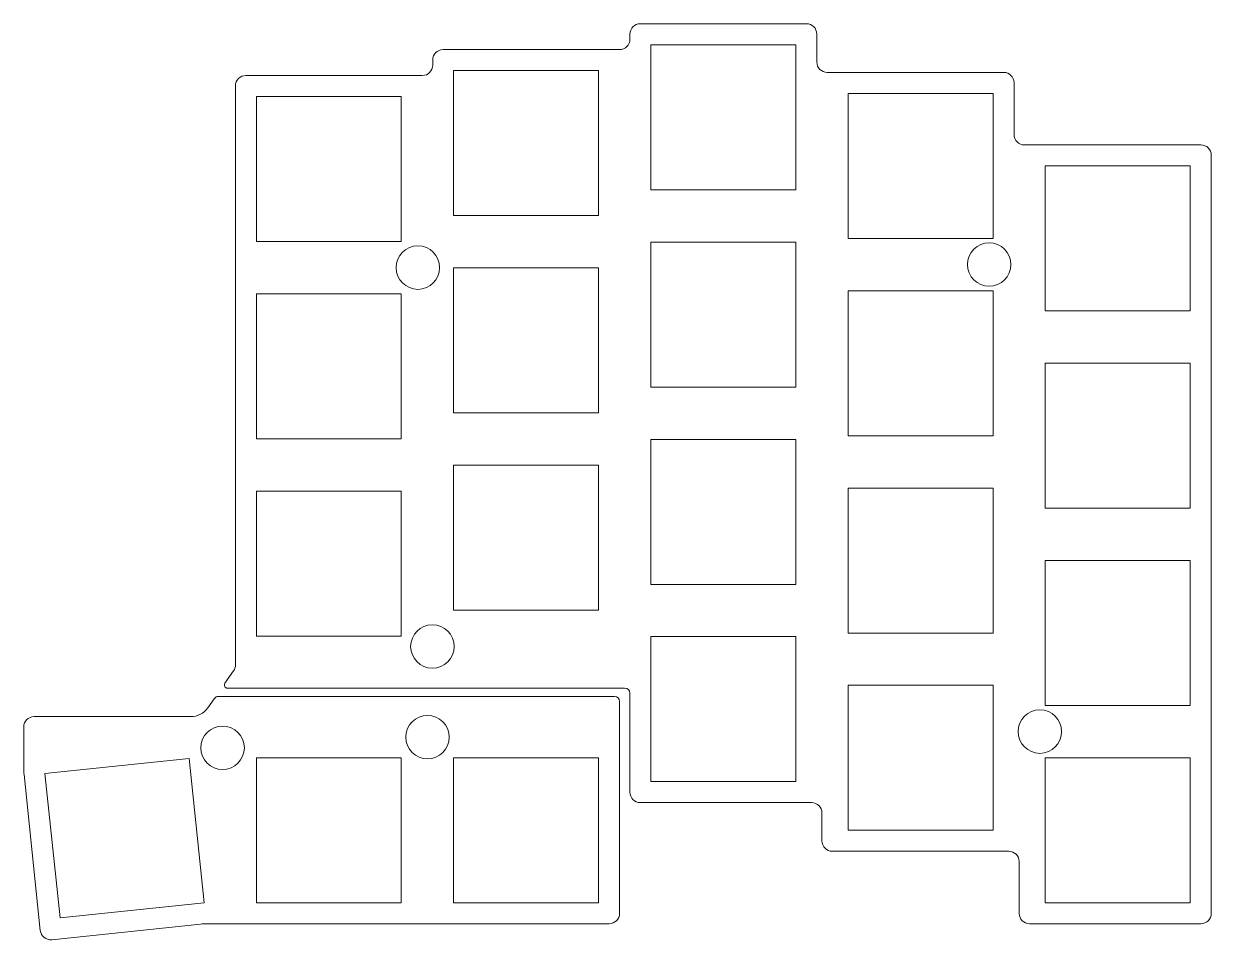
# Model space of a CAD drawing. Header units: millimetres. Extents: x 93 to 207, y 106 to 194.
import ezdxf

# ---------------------------------------------------------------- set-up
doc = ezdxf.new("R2010")
doc.units = ezdxf.units.MM
doc.header["$MEASUREMENT"] = 0
doc.layers.get('0').update_dxf_attribs({"lineweight": 0})

msp = doc.modelspace()

# ---------------------------------------------------------------- linework, layer by layer
at = {"color": 18, "lineweight": 5, "true_color": 0x000000}
for p, q in [((152.13, 194.33), (168.18, 194.33)), ((151.13, 192.83), (151.13, 193.33)), ((169.18, 193.33), (169.18, 190.63)), ((133.08, 191.83), (150.13, 191.83)), ((132.08, 190.33), (132.08, 190.83)), ((114.03, 189.33), (131.08, 189.33)), ((170.18, 189.63), (187.23, 189.63)), ((113.03, 188.33), (113.03, 132.41)), ((188.23, 188.63), (188.23, 183.63)), ((189.23, 182.63), (206.28, 182.63)), ((207.28, 181.63), (207.28, 108.43)), ((112.02, 130.65), (112.85, 131.84)), ((150.62, 130.18), (112.26, 130.18)), ((151.13, 129.68), (151.13, 120.13)), ((110.98, 129.16), (110.36, 128.28)), ((149.63, 129.38), (111.39, 129.38)), ((150.13, 128.88), (150.13, 108.43)), ((93.58, 127.43), (108.72, 127.43)), ((92.58, 122.35), (92.58, 126.43)), ((94.18, 106.78), (92.61, 121.83)), ((152.13, 119.13), (168.68, 119.13)), ((169.68, 118.13), (169.68, 115.43)), ((170.68, 114.43), (187.73, 114.43)), ((188.73, 113.43), (188.73, 108.43)), ((95.28, 105.89), (109.67, 107.4)), ((131.08, 107.43), (110.19, 107.43)), ((131.08, 107.43), (149.13, 107.43)), ((206.28, 107.43), (189.73, 107.43))]:
    msp.add_line(p, q, dxfattribs=at)
for points in [[(153.15, 178.3), (167.15, 178.3), (167.15, 192.3), (153.15, 192.3)], [(134.1, 175.8), (148.1, 175.8), (148.1, 189.8), (134.1, 189.8)], [(115.05, 173.3), (129.05, 173.3), (129.05, 187.3), (115.05, 187.3)], [(172.2, 173.6), (186.2, 173.6), (186.2, 187.6), (172.2, 187.6)], [(191.25, 166.6), (205.25, 166.6), (205.25, 180.6), (191.25, 180.6)], [(153.15, 159.25), (167.15, 159.25), (167.15, 173.25), (153.15, 173.25)], [(134.1, 156.75), (148.1, 156.75), (148.1, 170.75), (134.1, 170.75)], [(115.05, 154.25), (129.05, 154.25), (129.05, 168.25), (115.05, 168.25)], [(172.2, 154.55), (186.2, 154.55), (186.2, 168.55), (172.2, 168.55)], [(191.25, 147.55), (205.25, 147.55), (205.25, 161.55), (191.25, 161.55)], [(153.15, 140.2), (167.15, 140.2), (167.15, 154.2), (153.15, 154.2)], [(134.1, 137.7), (148.1, 137.7), (148.1, 151.7), (134.1, 151.7)], [(115.05, 135.2), (129.05, 135.2), (129.05, 149.2), (115.05, 149.2)], [(172.2, 135.5), (186.2, 135.5), (186.2, 149.5), (172.2, 149.5)], [(191.25, 128.5), (205.25, 128.5), (205.25, 142.5), (191.25, 142.5)], [(167.15, 121.15), (167.15, 135.15), (153.15, 135.15), (153.15, 121.15)], [(186.2, 116.45), (186.2, 130.45), (172.2, 130.45), (172.2, 116.45)], [(96.09, 108), (110.01, 109.46), (108.55, 123.38), (94.63, 121.92)], [(115.05, 109.45), (129.05, 109.45), (129.05, 123.45), (115.05, 123.45)], [(134.1, 109.45), (148.1, 109.45), (148.1, 123.45), (134.1, 123.45)], [(191.25, 109.45), (205.25, 109.45), (205.25, 123.45), (191.25, 123.45)]]:
    msp.add_lwpolyline(points, close=True, dxfattribs=at)
for centre in [(130.65, 170.78), (185.83, 171.08), (132.05, 134.2), (131.58, 125.45), (190.73, 125.98), (111.79, 124.42)]:
    msp.add_circle(centre, 2.1, dxfattribs=at)
for points in [[(151.13, 193.33), (151.13, 193.88), (151.58, 194.33), (152.13, 194.33)], [(168.18, 194.33), (168.73, 194.33), (169.18, 193.88), (169.18, 193.33)], [(150.13, 191.83), (150.68, 191.83), (151.13, 192.27), (151.13, 192.83)], [(132.08, 190.83), (132.08, 191.38), (132.53, 191.83), (133.08, 191.83)], [(169.18, 190.63), (169.18, 190.07), (169.63, 189.63), (170.18, 189.63)], [(131.08, 189.33), (131.63, 189.33), (132.08, 189.77), (132.08, 190.33)], [(187.23, 189.63), (187.78, 189.63), (188.23, 189.18), (188.23, 188.63)], [(188.23, 183.63), (188.23, 183.07), (188.68, 182.63), (189.23, 182.63)], [(206.28, 182.63), (206.83, 182.63), (207.28, 182.18), (207.28, 181.63)], [(112.85, 131.84), (112.97, 132), (113.03, 132.2), (113.03, 132.41)], [(151.13, 129.68), (151.13, 129.95), (150.9, 130.18), (150.62, 130.18)], [(111.39, 129.38), (111.22, 129.38), (111.07, 129.3), (110.98, 129.16)], [(150.13, 128.88), (150.13, 129.15), (149.9, 129.38), (149.63, 129.38)], [(108.72, 127.43), (109.37, 127.43), (109.98, 127.74), (110.36, 128.28)], [(92.58, 122.35), (92.58, 122.17), (92.59, 122), (92.61, 121.83)], [(151.13, 120.13), (151.13, 119.57), (151.58, 119.13), (152.13, 119.13)], [(169.68, 118.13), (169.68, 118.68), (169.23, 119.13), (168.68, 119.13)], [(169.68, 115.43), (169.68, 114.87), (170.13, 114.43), (170.68, 114.43)], [(188.73, 113.43), (188.73, 113.98), (188.28, 114.43), (187.73, 114.43)], [(149.13, 107.43), (149.68, 107.43), (150.13, 107.87), (150.13, 108.43)], [(188.73, 108.43), (188.73, 107.87), (189.18, 107.43), (189.73, 107.43)], [(94.18, 106.78), (94.24, 106.24), (94.73, 105.84), (95.28, 105.89)], [(110.19, 107.43), (110.02, 107.43), (109.84, 107.42), (109.67, 107.4)]]:
    msp.add_open_spline(points, degree=3, dxfattribs=at)
for points in [[(113.03, 188.33), (113.03, 188.33), (113.03, 188.33), (113.03, 188.33), (113.03, 188.88), (113.48, 189.33), (114.03, 189.33)], [(112.02, 130.65), (111.92, 130.51), (111.95, 130.32), (112.09, 130.23), (112.14, 130.19), (112.2, 130.18), (112.26, 130.18)], [(93.58, 127.43), (93.03, 127.43), (92.58, 126.98), (92.58, 126.43), (92.58, 126.43), (92.58, 126.43), (92.58, 126.43)], [(207.28, 108.43), (207.28, 108.43), (207.28, 108.43), (207.28, 108.43), (207.28, 107.87), (206.83, 107.43), (206.28, 107.43)]]:
    msp.add_open_spline(points, degree=3, knots=[0, 0, 0, 0, 1, 1, 1, 2, 2, 2, 2], dxfattribs=at)

doc.saveas('drawing.dxf')
